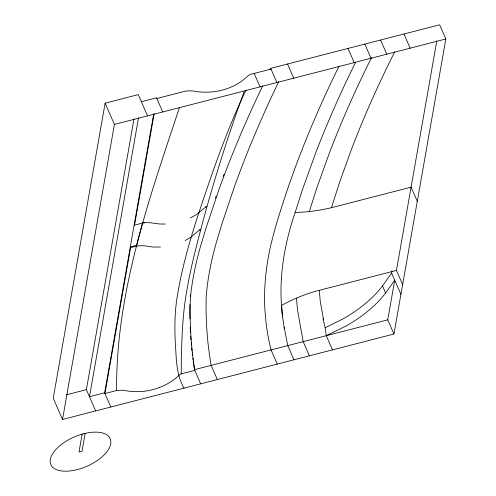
<?xml version="1.0" encoding="UTF-8"?>
<svg xmlns="http://www.w3.org/2000/svg" width="496" height="496" viewBox="0 0 496 496"><rect width="100%" height="100%" fill="white"/><g stroke="black" fill="none" stroke-linecap="round" stroke-linejoin="round"><path stroke-width="0.74" d="M142.544 222.952L136.586 245.272L130.299 246.89L130.609 247.603L104.941 393.539L116.634 390.526C115.754 292.869 149.029 199.144 179.422 107.638M190.228 296.261L190.371 294.779M147.56 115.878L138.272 94.612L105.127 103.156L53.239 398.195L62.527 419.461L393.948 334.019L445.836 38.979L439.642 24.8L270.711 68.355L270.078 69.601M62.527 419.461L114.421 124.422L105.127 103.156M95.672 410.917L86.378 389.651L133.982 119.009M82.144 434.192L79.007 452.054L82.026 451.273L85.163 433.411M138.551 117.707L89.478 396.738L104.631 392.832L153.704 113.813M144.547 222.543L134.559 225.122L154.144 113.758M332.469 349.866L326.275 335.687L325.159 327.763L342.854 318.99A89.844 44.243 -23.6 0 0 382.497 285.863L391.635 273.079L392.032 270.828M393.948 334.019L387.754 319.839L394.729 280.166L385.597 292.95A89.844 44.243 -23.6 0 1 345.948 326.077L326.275 335.687M402.64 284.599L396.447 270.419L436.827 40.808M284.295 328.222L282.435 316.2L281.499 305.474A675.992 332.878 -23.6 0 1 295.157 212.449L302.368 189.906L315.344 153.859A1985.166 977.542 -23.6 0 1 355.539 62.422M309.299 211.538L316.857 187.835L329.629 152.334A1956.528 963.443 -23.6 0 1 371.566 57.573M295.157 212.449A118.11 58.162 -23.6 0 0 306.776 211.804L309.771 211.494A118.11 58.162 -23.6 0 0 331.489 207.694L339.214 183.408L351.831 148.347A1932.149 951.433 -23.6 0 1 394.723 51.826M215.438 198.078L216.163 195.994M244.137 91.586C224.242 146.165 207.173 201.785 193.496 258.249A1298.547 639.437 -23.6 0 0 185.151 301.01C182.596 319.362 181.883 337.919 181.369 356.419C181.121 362.198 181.474 368.317 181.121 373.934C180.587 374.207 180.06 374.505 179.552 374.827C165.094 388.883 143.536 394.463 123.895 390.327A36.617 30.293 10 0 0 116.802 390.513L116.634 390.526M246.084 89.987C233.604 115.636 223.417 142.34 213.739 169.148C199.559 210.267 184.735 251.546 177.58 294.581C174.772 310.105 174.567 325.934 175.224 341.651C176.464 357.387 175.751 374.065 184.022 388.139M190.334 218.004L196.645 214.483L204.414 208.041A18.625 15.407 10 0 1 206.906 206.503L205.561 206.813M185.281 240.498L190.402 237.553L198.152 231.117A18.569 15.364 10 0 1 200.638 229.58L199.299 229.89M141.366 101.699L156.519 97.793L162.713 111.972M156.829 98.499L185.535 91.121A37.237 30.808 10 0 1 192.69 90.923C211.978 94.761 233.597 89.937 247.864 75.962A19.22 15.903 10 0 1 250.406 74.412L271.021 69.062M114.421 124.422L445.836 38.979M130.609 247.603L137.063 245.96A35.917 29.717 10 0 1 144.088 245.793L153.487 247.07L160.468 247.008M331.489 207.694L411.085 187.172L417.279 201.351M281.499 305.474A79.329 39.06 -23.6 0 1 293.7 299.317L296.85 297.941A79.329 39.06 -23.6 0 1 319.3 290.309L396.447 270.419M66.495 394.779L86.378 389.651M387.754 319.839L194.494 369.663A1345.357 662.489 -23.6 0 1 193.719 364.628M181.269 373.86L194.804 370.376A1345.357 662.489 -23.6 0 1 190.321 299.193L191.041 291.784A792.391 390.191 -23.6 0 1 200.62 246.004L206.262 227.273L218.934 189.621A2085.258 1026.832 -23.6 0 1 262.762 85.746M165.317 224.037L159.675 224.012L150.257 222.741A36.022 29.803 10 0 0 143.226 222.915L142.749 222.22M403.961 34.001L410.155 48.174M380.575 40.027L386.768 54.207M364.82 44.088L371.014 58.268M347.994 48.428L354.187 62.608M391.635 273.079L400.923 294.345M287.537 64.015L293.731 78.194M382.497 285.863L385.597 292.95M270.711 68.355L276.904 82.528M254.188 73.402L260.078 86.868M323.02 318.568L325.159 327.763M309.361 355.824L303.168 341.645L297.476 309.634L296.472 298.108M281.939 307.7L281.629 306.993L282.534 316.845M293.948 359.798L287.754 345.619L284.127 327.162M277.264 364.101L271.07 349.922L270.419 347.324A760.907 374.691 -23.6 0 1 265.596 317.762L264.864 309.461A712.107 350.66 -23.6 0 1 271.293 243.021L274.995 228.941A1997.243 983.487 -23.6 0 1 292.51 175.051L292.541 174.964A2004.392 987.009 -23.6 0 1 338.842 66.551M217.353 379.545L211.16 365.366A1249.449 615.257 -23.6 0 1 206.181 296.999L207.192 286.545A775.378 381.815 -23.6 0 1 216.572 241.732L222.152 223.212L234.72 185.876A2067.65 1018.158 -23.6 0 1 278.839 81.505M134.249 224.409L134.559 225.122M194.804 370.376L200.688 383.842M136.586 245.272L136.896 245.979M104.631 392.832L110.825 407.011M323.64 319.982L320.286 301.593L319.3 290.309M193.508 363.184A1345.357 662.489 -23.6 0 1 193.204 361.02M193.012 359.569A1345.357 662.489 -23.6 0 1 192.82 358.118M192.46 355.21A1345.357 662.489 -23.6 0 1 192.206 353.022M191.964 350.833A1345.357 662.489 -23.6 0 1 191.661 347.907M191.45 345.706A1345.357 662.489 -23.6 0 1 191.189 342.767M190.954 339.816A1345.357 662.489 -23.6 0 1 190.687 336.114M190.458 332.407A1345.357 662.489 -23.6 0 1 190.197 327.193M189.931 318.953A1345.357 662.489 -23.6 0 1 189.881 304.581M223.268 176.285A2085.258 1026.832 -23.6 0 1 224.062 174.17M83.663 433.74L79.695 434.911A32.389 15.953 -23.6 0 0 53.351 467.858A32.389 15.953 -23.6 0 0 104.29 454.727A32.389 15.953 -23.6 0 0 87.581 432.878L83.663 433.74"/></g></svg>
